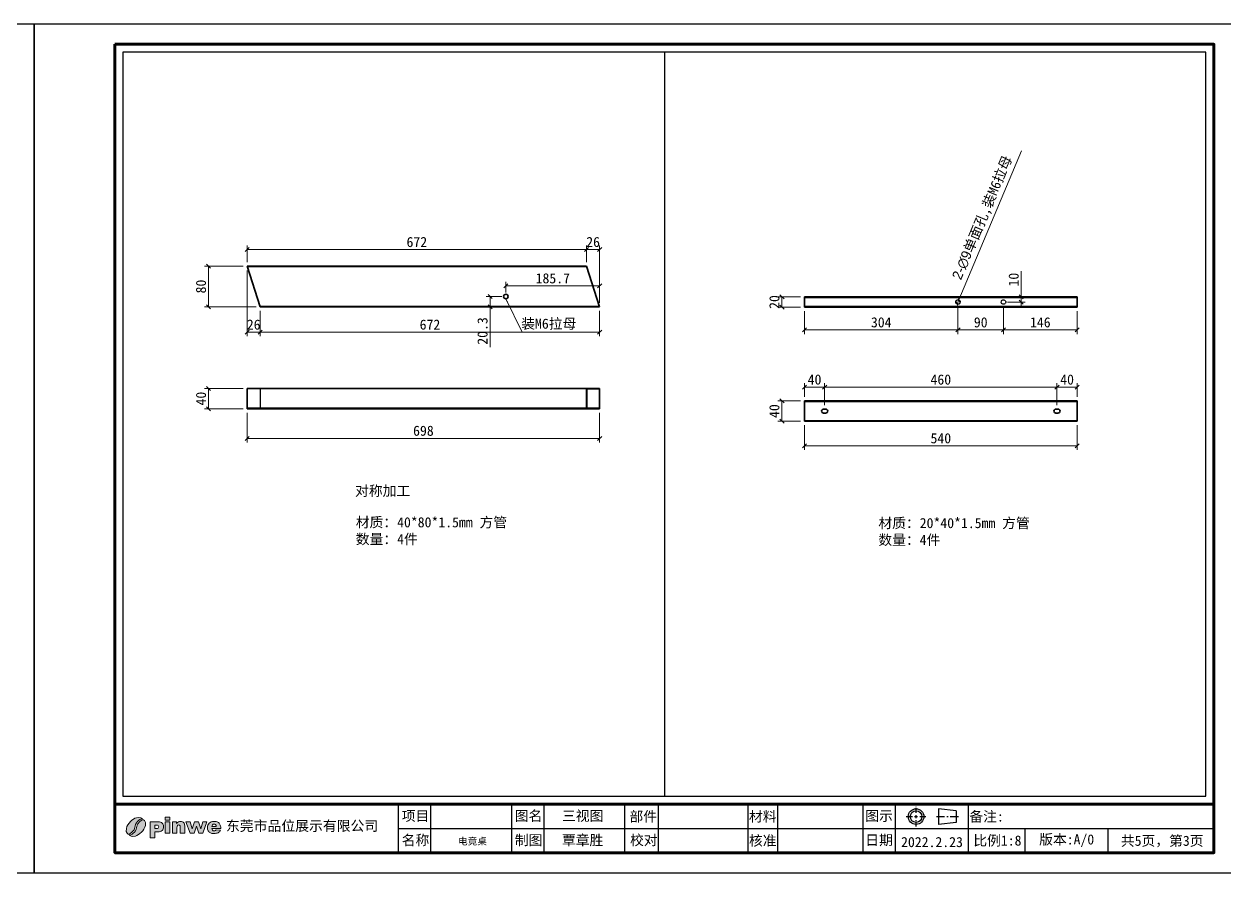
# Model space of a CAD drawing. Header units: inches. Extents: x 15389 to 49212, y -27129 to 13207.
# Drawn here: x 35225 to 37601, y 7518 to 9198 of the extents above; entities that cross this region are included whole.
import ezdxf

# ---------------------------------------------------------------- set-up
doc = ezdxf.new("R2010")
doc.units = ezdxf.units.IN
doc.header["$MEASUREMENT"] = 0
doc.linetypes.add('CENTER2', pattern=[28.575, 19.05, -3.175, 3.175, -3.175])
doc.linetypes.add('HIDDEN', pattern=[1.905, 1.27, -0.635])
doc.layers.add('_U+56FE_U+5C42 1', color=7, linetype='Continuous')
doc.layers.add('虚线', color=4, linetype='HIDDEN')
for name, color, linetype, lineweight in [('图框', 5, 'Continuous', 60), ('粗实线', 7, 'Continuous', 35), ('轮廓线', 7, 'Continuous', 30)]:
    doc.layers.add(name, color=color, linetype=linetype, lineweight=lineweight)
doc.styles.add('ee', font='simfang.ttf')
doc.styles.get("Standard").update_dxf_attribs({"font": 'arial.ttf'})
doc.styles.add('宋体', font='')
doc.styles.add('样式 1', font='')
doc.styles.get('宋体').set_extended_font_data('SimSun')
doc.styles.get('样式 1').set_extended_font_data('SimSun')
doc.dimstyles.new('1-8', dxfattribs={"dimscale": 8, "dimtxt": 2.5, "dimasz": 1, "dimexe": 1, "dimexo": 1, "dimtad": 1, "dimdec": 1, "dimdsep": 46, "dimtxsty": '宋体', "dimblk": 'OBLIQUE', "dimcen": 2.5, "dimclrd": 3, "dimclre": 3, "dimclrt": 256, "dimadec": 0, "dimazin": 0, "dimtfac": 1, "dimtdec": 1, "dimtmove": 1, "dimatfit": 3, "dimfxl": 2, "dimlwd": 9, "dimlwe": 9, "dimarcsym": 1})

# ---------------------------------------------------------------- blocks, each defined once
blk = doc.blocks.new('_Oblique')
at = {"color": 0, "linetype": 'ByBlock', "lineweight": -2}
blk.add_line((-0.5, -0.5), (0.5, 0.5), dxfattribs=at)
blk = doc.blocks.new('*D96')
at = {"color": 3, "linetype": 'Continuous', "lineweight": 9, "transparency": 16777216}
for p, q in [((35659.2, 8476.3), (35582.9, 8476.3)), ((35590.9, 8436.3), (35590.9, 8476.3)), ((35659.2, 8436.3), (35582.9, 8436.3))]:
    blk.add_line(p, q, dxfattribs=at)
at = {"layer": 'Defpoints', "color": 0, "transparency": 16777216}
for p in [(35590.9, 8476.3), (35667.2, 8476.3), (35667.2, 8436.3)]:
    blk.add_point(p, dxfattribs=at)
at = {"color": 3, "lineweight": 9, "transparency": 16777216, "xscale": 8, "yscale": 8, "zscale": 8}
for p, rotation in [((35590.9, 8476.3), 90), ((35590.9, 8436.3), 270)]:
    blk.add_blockref('_Oblique', p, dxfattribs=dict(at, rotation=rotation))
at = {"transparency": 16777216, "insert": (35575.9, 8456.3), "char_height": 20, "attachment_point": 5, "rotation": 90, "style": '宋体'}
blk.add_mtext('40', dxfattribs=at)
blk = doc.blocks.new('*D86')
at = {"color": 3, "linetype": 'Continuous', "lineweight": 9, "transparency": 16777216}
for p, q in [((35667.2, 8428.3), (35667.2, 8369.6)), ((36365.2, 8428.3), (36365.2, 8369.6)), ((35667.2, 8377.6), (36365.2, 8377.6))]:
    blk.add_line(p, q, dxfattribs=at)
at = {"layer": 'Defpoints', "color": 0, "transparency": 16777216}
for p in [(35667.2, 8436.3), (36365.2, 8436.3), (36365.2, 8377.6)]:
    blk.add_point(p, dxfattribs=at)
at = {"color": 3, "lineweight": 9, "transparency": 16777216, "xscale": 8, "yscale": 8, "zscale": 8, "rotation": 180}
blk.add_blockref('_Oblique', (35667.2, 8377.6), dxfattribs=at)
at = {"color": 3, "lineweight": 9, "transparency": 16777216, "xscale": 8, "yscale": 8, "zscale": 8}
blk.add_blockref('_Oblique', (36365.2, 8377.6), dxfattribs=at)
at = {"transparency": 16777216, "insert": (36016.2, 8392.6), "char_height": 20, "attachment_point": 5, "style": '宋体'}
blk.add_mtext('698', dxfattribs=at)
blk = doc.blocks.new('*D87')
at = {"color": 3, "linetype": 'Continuous', "lineweight": 9, "transparency": 16777216}
for p, q in [((35659.2, 8718.1), (35582.9, 8718.1)), ((35590.9, 8638.1), (35590.9, 8718.1)), ((35685.2, 8638.1), (35582.9, 8638.1))]:
    blk.add_line(p, q, dxfattribs=at)
at = {"layer": 'Defpoints', "color": 0, "transparency": 16777216}
for p in [(35590.9, 8718.1), (35667.2, 8718.1), (35693.2, 8638.1)]:
    blk.add_point(p, dxfattribs=at)
at = {"color": 3, "lineweight": 9, "transparency": 16777216, "xscale": 8, "yscale": 8, "zscale": 8}
for p, rotation in [((35590.9, 8718.1), 90), ((35590.9, 8638.1), 270)]:
    blk.add_blockref('_Oblique', p, dxfattribs=dict(at, rotation=rotation))
at = {"transparency": 16777216, "insert": (35575.9, 8678.1), "char_height": 20, "attachment_point": 5, "rotation": 90, "style": '宋体'}
blk.add_mtext('80', dxfattribs=at)
blk = doc.blocks.new('*D88')
at = {"color": 3, "linetype": 'Continuous', "lineweight": 9, "transparency": 16777216}
for p, q in [((35667.2, 8710.1), (35667.2, 8579.6)), ((35693.2, 8630.1), (35693.2, 8579.6)), ((35667.2, 8587.6), (35693.2, 8587.6))]:
    blk.add_line(p, q, dxfattribs=at)
at = {"layer": 'Defpoints', "color": 0, "transparency": 16777216}
for p in [(35667.2, 8718.1), (35693.2, 8638.1), (35693.2, 8587.6)]:
    blk.add_point(p, dxfattribs=at)
at = {"color": 3, "lineweight": 9, "transparency": 16777216, "xscale": 8, "yscale": 8, "zscale": 8, "rotation": 180}
blk.add_blockref('_Oblique', (35667.2, 8587.6), dxfattribs=at)
at = {"color": 3, "lineweight": 9, "transparency": 16777216, "xscale": 8, "yscale": 8, "zscale": 8}
blk.add_blockref('_Oblique', (35693.2, 8587.6), dxfattribs=at)
at = {"transparency": 16777216, "insert": (35680.2, 8602.6), "char_height": 20, "attachment_point": 5, "style": '宋体'}
blk.add_mtext('26', dxfattribs=at)
blk = doc.blocks.new('*D89')
at = {"color": 3, "linetype": 'Continuous', "lineweight": 9, "transparency": 16777216}
for p, q in [((35693.2, 8630.1), (35693.2, 8579.6)), ((36365.2, 8630.1), (36365.2, 8579.6)), ((35693.2, 8587.6), (36365.2, 8587.6))]:
    blk.add_line(p, q, dxfattribs=at)
at = {"layer": 'Defpoints', "color": 0, "transparency": 16777216}
for p in [(35693.2, 8638.1), (36365.2, 8638.1), (36365.2, 8587.6)]:
    blk.add_point(p, dxfattribs=at)
at = {"color": 3, "lineweight": 9, "transparency": 16777216, "xscale": 8, "yscale": 8, "zscale": 8, "rotation": 180}
blk.add_blockref('_Oblique', (35693.2, 8587.6), dxfattribs=at)
at = {"color": 3, "lineweight": 9, "transparency": 16777216, "xscale": 8, "yscale": 8, "zscale": 8}
blk.add_blockref('_Oblique', (36365.2, 8587.6), dxfattribs=at)
at = {"transparency": 16777216, "insert": (36029.2, 8602.6), "char_height": 20, "attachment_point": 5, "style": '宋体'}
blk.add_mtext('672', dxfattribs=at)
blk = doc.blocks.new('*D90')
at = {"color": 3, "linetype": 'Continuous', "lineweight": 9, "transparency": 16777216}
for p, q in [((35667.2, 8726.1), (35667.2, 8759.1)), ((35667.2, 8751.1), (36339.2, 8751.1)), ((36339.2, 8726.1), (36339.2, 8759.1))]:
    blk.add_line(p, q, dxfattribs=at)
at = {"layer": 'Defpoints', "color": 0, "transparency": 16777216}
for p in [(36339.2, 8751.1), (35667.2, 8718.1), (36339.2, 8718.1)]:
    blk.add_point(p, dxfattribs=at)
at = {"color": 3, "lineweight": 9, "transparency": 16777216, "xscale": 8, "yscale": 8, "zscale": 8, "rotation": 180}
blk.add_blockref('_Oblique', (35667.2, 8751.1), dxfattribs=at)
at = {"color": 3, "lineweight": 9, "transparency": 16777216, "xscale": 8, "yscale": 8, "zscale": 8}
blk.add_blockref('_Oblique', (36339.2, 8751.1), dxfattribs=at)
at = {"transparency": 16777216, "insert": (36003.2, 8766.1), "char_height": 20, "attachment_point": 5, "style": '宋体'}
blk.add_mtext('672', dxfattribs=at)
blk = doc.blocks.new('*D99')
at = {"color": 3, "linetype": 'Continuous', "lineweight": 9, "transparency": 16777216}
for p, q in [((36339.2, 8726.1), (36339.2, 8759.1)), ((36339.2, 8751.1), (36365.2, 8751.1)), ((36365.2, 8646.1), (36365.2, 8759.1))]:
    blk.add_line(p, q, dxfattribs=at)
at = {"layer": 'Defpoints', "color": 0, "transparency": 16777216}
for p in [(36365.2, 8751.1), (36339.2, 8718.1), (36365.2, 8638.1)]:
    blk.add_point(p, dxfattribs=at)
at = {"color": 3, "lineweight": 9, "transparency": 16777216, "xscale": 8, "yscale": 8, "zscale": 8, "rotation": 180}
blk.add_blockref('_Oblique', (36339.2, 8751.1), dxfattribs=at)
at = {"color": 3, "lineweight": 9, "transparency": 16777216, "xscale": 8, "yscale": 8, "zscale": 8}
blk.add_blockref('_Oblique', (36365.2, 8751.1), dxfattribs=at)
at = {"transparency": 16777216, "insert": (36352.2, 8766.1), "char_height": 20, "attachment_point": 5, "style": '宋体'}
blk.add_mtext('26', dxfattribs=at)
blk = doc.blocks.new('*D100')
at = {"color": 3, "linetype": 'Continuous', "lineweight": 9, "transparency": 16777216}
for p, q in [((36171.5, 8658.4), (36140.3, 8658.4)), ((36148.3, 8638.1), (36148.3, 8658.4)), ((36158.3, 8638.1), (36140.3, 8638.1)), ((36148.3, 8558.1), (36148.3, 8638.1))]:
    blk.add_line(p, q, dxfattribs=at)
at = {"layer": 'Defpoints', "color": 0, "transparency": 16777216}
for p in [(36148.3, 8658.4), (36179.5, 8658.4), (36166.3, 8638.1)]:
    blk.add_point(p, dxfattribs=at)
at = {"color": 3, "lineweight": 9, "transparency": 16777216, "xscale": 8, "yscale": 8, "zscale": 8}
for p, rotation in [((36148.3, 8658.4), 90), ((36148.3, 8638.1), 270)]:
    blk.add_blockref('_Oblique', p, dxfattribs=dict(at, rotation=rotation))
at = {"transparency": 16777216, "insert": (36133.3, 8590.1), "char_height": 20, "attachment_point": 5, "rotation": 90, "style": '宋体'}
blk.add_mtext('20.3', dxfattribs=at)
blk = doc.blocks.new('*D60')
at = {"color": 3, "linetype": 'Continuous', "lineweight": 9, "transparency": 16777216}
for p, q in [((36179.5, 8666.4), (36179.5, 8687.2)), ((36179.5, 8679.2), (36365.2, 8679.2)), ((36365.2, 8656.7), (36365.2, 8687.2))]:
    blk.add_line(p, q, dxfattribs=at)
at = {"layer": 'Defpoints', "color": 0, "transparency": 16777216}
for p in [(36365.2, 8679.2), (36179.5, 8658.4), (36365.2, 8648.7)]:
    blk.add_point(p, dxfattribs=at)
at = {"color": 3, "lineweight": 9, "transparency": 16777216, "xscale": 8, "yscale": 8, "zscale": 8, "rotation": 180}
blk.add_blockref('_Oblique', (36179.5, 8679.2), dxfattribs=at)
at = {"color": 3, "lineweight": 9, "transparency": 16777216, "xscale": 8, "yscale": 8, "zscale": 8}
blk.add_blockref('_Oblique', (36365.2, 8679.2), dxfattribs=at)
at = {"transparency": 16777216, "insert": (36272.4, 8694.2), "char_height": 20, "attachment_point": 5, "style": '宋体'}
blk.add_mtext('185.7', dxfattribs=at)
blk = doc.blocks.new('*D97')
at = {"color": 3, "linetype": 'Continuous', "lineweight": 9, "transparency": 16777216}
for p, q in [((36770.7, 8403.6), (36770.7, 8354.7)), ((37310.7, 8403.6), (37310.7, 8354.7)), ((36770.7, 8362.7), (37310.7, 8362.7))]:
    blk.add_line(p, q, dxfattribs=at)
at = {"layer": 'Defpoints', "color": 0, "transparency": 16777216}
for p in [(36770.7, 8411.6), (37310.7, 8411.6), (37310.7, 8362.7)]:
    blk.add_point(p, dxfattribs=at)
at = {"color": 3, "lineweight": 9, "transparency": 16777216, "xscale": 8, "yscale": 8, "zscale": 8, "rotation": 180}
blk.add_blockref('_Oblique', (36770.7, 8362.7), dxfattribs=at)
at = {"color": 3, "lineweight": 9, "transparency": 16777216, "xscale": 8, "yscale": 8, "zscale": 8}
blk.add_blockref('_Oblique', (37310.7, 8362.7), dxfattribs=at)
at = {"transparency": 16777216, "insert": (37040.7, 8377.7), "char_height": 20, "attachment_point": 5, "style": '宋体'}
blk.add_mtext('540', dxfattribs=at)
blk = doc.blocks.new('*D98')
at = {"color": 3, "linetype": 'Continuous', "lineweight": 9, "transparency": 16777216}
for p, q in [((36762.7, 8451.6), (36718.2, 8451.6)), ((36726.2, 8411.6), (36726.2, 8451.6)), ((36762.7, 8411.6), (36718.2, 8411.6))]:
    blk.add_line(p, q, dxfattribs=at)
at = {"layer": 'Defpoints', "color": 0, "transparency": 16777216}
for p in [(36726.2, 8451.6), (36770.7, 8451.6), (36770.7, 8411.6)]:
    blk.add_point(p, dxfattribs=at)
at = {"color": 3, "lineweight": 9, "transparency": 16777216, "xscale": 8, "yscale": 8, "zscale": 8}
for p, rotation in [((36726.2, 8451.6), 90), ((36726.2, 8411.6), 270)]:
    blk.add_blockref('_Oblique', p, dxfattribs=dict(at, rotation=rotation))
at = {"transparency": 16777216, "insert": (36711.2, 8431.6), "char_height": 20, "attachment_point": 5, "rotation": 90, "style": '宋体'}
blk.add_mtext('40', dxfattribs=at)
blk = doc.blocks.new('*D76')
at = {"color": 3, "linetype": 'Continuous', "lineweight": 9, "transparency": 16777216}
for p, q in [((36762.7, 8657.4), (36718.2, 8657.4)), ((36726.2, 8657.4), (36726.2, 8637.4)), ((36762.7, 8637.4), (36718.2, 8637.4))]:
    blk.add_line(p, q, dxfattribs=at)
at = {"layer": 'Defpoints', "color": 0, "transparency": 16777216}
for p in [(36770.7, 8657.4), (36726.2, 8637.4), (36770.7, 8637.4)]:
    blk.add_point(p, dxfattribs=at)
at = {"color": 3, "lineweight": 9, "transparency": 16777216, "xscale": 8, "yscale": 8, "zscale": 8}
for p, rotation in [((36726.2, 8657.4), 90), ((36726.2, 8637.4), 270)]:
    blk.add_blockref('_Oblique', p, dxfattribs=dict(at, rotation=rotation))
at = {"transparency": 16777216, "insert": (36711.2, 8647.4), "char_height": 20, "attachment_point": 5, "rotation": 90, "style": '宋体'}
blk.add_mtext('20', dxfattribs=at)
blk = doc.blocks.new('*D77')
at = {"color": 3, "linetype": 'Continuous', "lineweight": 9, "transparency": 16777216}
for p, q in [((36770.7, 8459.6), (36770.7, 8486.9)), ((36810.7, 8443.6), (36810.7, 8486.9)), ((36770.7, 8478.9), (36810.7, 8478.9))]:
    blk.add_line(p, q, dxfattribs=at)
at = {"layer": 'Defpoints', "color": 0, "transparency": 16777216}
for p in [(36810.7, 8478.9), (36770.7, 8451.6), (36810.7, 8435.6)]:
    blk.add_point(p, dxfattribs=at)
at = {"color": 3, "lineweight": 9, "transparency": 16777216, "xscale": 8, "yscale": 8, "zscale": 8, "rotation": 180}
blk.add_blockref('_Oblique', (36770.7, 8478.9), dxfattribs=at)
at = {"color": 3, "lineweight": 9, "transparency": 16777216, "xscale": 8, "yscale": 8, "zscale": 8}
blk.add_blockref('_Oblique', (36810.7, 8478.9), dxfattribs=at)
at = {"transparency": 16777216, "insert": (36790.7, 8493.9), "char_height": 20, "attachment_point": 5, "style": '宋体'}
blk.add_mtext('40', dxfattribs=at)
blk = doc.blocks.new('*D78')
at = {"color": 3, "linetype": 'Continuous', "lineweight": 9, "transparency": 16777216}
for p, q in [((36810.7, 8443.6), (36810.7, 8486.9)), ((37270.7, 8443.6), (37270.7, 8486.9)), ((36810.7, 8478.9), (37270.7, 8478.9))]:
    blk.add_line(p, q, dxfattribs=at)
at = {"layer": 'Defpoints', "color": 0, "transparency": 16777216}
for p in [(37270.7, 8478.9), (36810.7, 8435.6), (37270.7, 8435.6)]:
    blk.add_point(p, dxfattribs=at)
at = {"color": 3, "lineweight": 9, "transparency": 16777216, "xscale": 8, "yscale": 8, "zscale": 8, "rotation": 180}
blk.add_blockref('_Oblique', (36810.7, 8478.9), dxfattribs=at)
at = {"color": 3, "lineweight": 9, "transparency": 16777216, "xscale": 8, "yscale": 8, "zscale": 8}
blk.add_blockref('_Oblique', (37270.7, 8478.9), dxfattribs=at)
at = {"transparency": 16777216, "insert": (37040.7, 8493.9), "char_height": 20, "attachment_point": 5, "style": '宋体'}
blk.add_mtext('460', dxfattribs=at)
blk = doc.blocks.new('*D79')
at = {"color": 3, "linetype": 'Continuous', "lineweight": 9, "transparency": 16777216}
for p, q in [((37270.7, 8443.6), (37270.7, 8486.9)), ((37310.7, 8459.6), (37310.7, 8486.9)), ((37270.7, 8478.9), (37310.7, 8478.9))]:
    blk.add_line(p, q, dxfattribs=at)
at = {"layer": 'Defpoints', "color": 0, "transparency": 16777216}
for p in [(37310.7, 8478.9), (37270.7, 8435.6), (37310.7, 8451.6)]:
    blk.add_point(p, dxfattribs=at)
at = {"color": 3, "lineweight": 9, "transparency": 16777216, "xscale": 8, "yscale": 8, "zscale": 8, "rotation": 180}
blk.add_blockref('_Oblique', (37270.7, 8478.9), dxfattribs=at)
at = {"color": 3, "lineweight": 9, "transparency": 16777216, "xscale": 8, "yscale": 8, "zscale": 8}
blk.add_blockref('_Oblique', (37310.7, 8478.9), dxfattribs=at)
at = {"transparency": 16777216, "insert": (37290.7, 8493.9), "char_height": 20, "attachment_point": 5, "style": '宋体'}
blk.add_mtext('40', dxfattribs=at)
blk = doc.blocks.new('*D91')
at = {"color": 3, "linetype": 'Continuous', "lineweight": 9, "transparency": 16777216}
for p, q in [((37164.7, 8639.4), (37164.7, 8584.1)), ((37310.7, 8629.4), (37310.7, 8584.1)), ((37310.7, 8592.1), (37164.7, 8592.1))]:
    blk.add_line(p, q, dxfattribs=at)
at = {"layer": 'Defpoints', "color": 0, "transparency": 16777216}
for p in [(37164.7, 8647.4), (37310.7, 8637.4), (37164.7, 8592.1)]:
    blk.add_point(p, dxfattribs=at)
at = {"color": 3, "lineweight": 9, "transparency": 16777216, "xscale": 8, "yscale": 8, "zscale": 8, "rotation": 180}
blk.add_blockref('_Oblique', (37164.7, 8592.1), dxfattribs=at)
at = {"color": 3, "lineweight": 9, "transparency": 16777216, "xscale": 8, "yscale": 8, "zscale": 8}
blk.add_blockref('_Oblique', (37310.7, 8592.1), dxfattribs=at)
at = {"transparency": 16777216, "insert": (37237.7, 8607.1), "char_height": 20, "attachment_point": 5, "style": '宋体'}
blk.add_mtext('146', dxfattribs=at)
blk = doc.blocks.new('*D92')
at = {"color": 3, "linetype": 'Continuous', "lineweight": 9, "transparency": 16777216}
for p, q in [((37074.7, 8639.4), (37074.7, 8584.1)), ((37164.7, 8639.4), (37164.7, 8584.1)), ((37164.7, 8592.1), (37074.7, 8592.1))]:
    blk.add_line(p, q, dxfattribs=at)
at = {"layer": 'Defpoints', "color": 0, "transparency": 16777216}
for p in [(37074.7, 8647.4), (37164.7, 8647.4), (37074.7, 8592.1)]:
    blk.add_point(p, dxfattribs=at)
at = {"color": 3, "lineweight": 9, "transparency": 16777216, "xscale": 8, "yscale": 8, "zscale": 8, "rotation": 180}
blk.add_blockref('_Oblique', (37074.7, 8592.1), dxfattribs=at)
at = {"color": 3, "lineweight": 9, "transparency": 16777216, "xscale": 8, "yscale": 8, "zscale": 8}
blk.add_blockref('_Oblique', (37164.7, 8592.1), dxfattribs=at)
at = {"transparency": 16777216, "insert": (37119.7, 8607.1), "char_height": 20, "attachment_point": 5, "style": '宋体'}
blk.add_mtext('90', dxfattribs=at)
blk = doc.blocks.new('*D93')
at = {"color": 3, "linetype": 'Continuous', "lineweight": 9, "transparency": 16777216}
for p, q in [((36770.7, 8629.4), (36770.7, 8584.1)), ((37074.7, 8639.4), (37074.7, 8584.1)), ((37074.7, 8592.1), (36770.7, 8592.1))]:
    blk.add_line(p, q, dxfattribs=at)
at = {"layer": 'Defpoints', "color": 0, "transparency": 16777216}
for p in [(36770.7, 8637.4), (37074.7, 8647.4), (36770.7, 8592.1)]:
    blk.add_point(p, dxfattribs=at)
at = {"color": 3, "lineweight": 9, "transparency": 16777216, "xscale": 8, "yscale": 8, "zscale": 8, "rotation": 180}
blk.add_blockref('_Oblique', (36770.7, 8592.1), dxfattribs=at)
at = {"color": 3, "lineweight": 9, "transparency": 16777216, "xscale": 8, "yscale": 8, "zscale": 8}
blk.add_blockref('_Oblique', (37074.7, 8592.1), dxfattribs=at)
at = {"transparency": 16777216, "insert": (36922.7, 8607.1), "char_height": 20, "attachment_point": 5, "style": '宋体'}
blk.add_mtext('304', dxfattribs=at)
blk = doc.blocks.new('*D94')
at = {"color": 3, "linetype": 'Continuous', "lineweight": 9, "transparency": 16777216}
for p, q in [((37200, 8708.6), (37200, 8657.4)), ((37174.1, 8657.4), (37208, 8657.4)), ((37200, 8657.4), (37200, 8665.4)), ((37200, 8647.4), (37200, 8657.4)), ((37200, 8647.4), (37200, 8657.4)), ((37172.7, 8647.4), (37208, 8647.4)), ((37200, 8647.4), (37200, 8639.4))]:
    blk.add_line(p, q, dxfattribs=at)
at = {"layer": 'Defpoints', "color": 0, "transparency": 16777216}
for p in [(37166.1, 8657.4), (37200, 8657.4), (37164.7, 8647.4)]:
    blk.add_point(p, dxfattribs=at)
at = {"color": 3, "lineweight": 9, "transparency": 16777216, "xscale": 8, "yscale": 8, "zscale": 8}
for p, rotation in [((37200, 8657.4), 270), ((37200, 8647.4), 90)]:
    blk.add_blockref('_Oblique', p, dxfattribs=dict(at, rotation=rotation))
at = {"transparency": 16777216, "insert": (37185, 8691.7), "char_height": 20, "attachment_point": 5, "rotation": 90, "style": '宋体'}
blk.add_mtext('10', dxfattribs=at)
blk = doc.blocks.new('*D95')
at = {"color": 3, "linetype": 'Continuous', "lineweight": 9, "transparency": 16777216}
for p in [(37200.4, 8946.7), (37072.9, 8643.2)]:
    blk.add_line(p, (37076.4, 8651.5), dxfattribs=at)
at = {"layer": 'Defpoints', "color": 0, "transparency": 16777216}
for p in [(37076.4, 8651.5), (37072.9, 8643.2)]:
    blk.add_point(p, dxfattribs=at)
at = {"color": 3, "lineweight": 9, "transparency": 16777216, "xscale": 8, "yscale": 8, "zscale": 8}
for p, rotation in [((37076.4, 8651.5), 247.2143730635478), ((37072.9, 8643.2), 67.21437306354778)]:
    blk.add_blockref('_Oblique', p, dxfattribs=dict(at, rotation=rotation))
at = {"transparency": 16777216, "insert": (37124.5, 8813.7), "char_height": 20, "attachment_point": 5, "rotation": 67.2144, "style": '宋体'}
blk.add_mtext('{\\fGulim|b0|i0|c134|p0;2-∅9}单面孔,装M6拉母', dxfattribs=at)

msp = doc.modelspace()

# ---------------------------------------------------------------- hatches: boundary and pattern name
h = msp.add_hatch(color=256)
h.dxf.hatch_style = 1
edge = h.paths.add_edge_path()
edge.add_spline(control_points=[(35614.93, 7605.43), (35614.93, 7605.43), (35597.36, 7605.43), (35597.36, 7605.43), (35597.52, 7604.02), (35597.9, 7602.97), (35598.5, 7602.28), (35599.35, 7601.29), (35600.46, 7600.8), (35601.82, 7600.8), (35602.69, 7600.8), (35603.51, 7601.01), (35604.28, 7601.44), (35604.76, 7601.71), (35605.27, 7602.19), (35605.81, 7602.87), (35605.81, 7602.87), (35614.45, 7602.08), (35614.45, 7602.08), (35613.13, 7599.79), (35611.53, 7598.14), (35609.67, 7597.15), (35607.8, 7596.15), (35605.12, 7595.65), (35601.64, 7595.65), (35598.61, 7595.65), (35596.23, 7596.07), (35594.49, 7596.93), (35592.76, 7597.78), (35591.32, 7599.14), (35590.17, 7601), (35589.04, 7602.86), (35588.46, 7605.05), (35588.46, 7607.56), (35588.46, 7611.14), (35589.61, 7614.04), (35591.9, 7616.25), (35594.18, 7618.45), (35597.34, 7619.56), (35601.37, 7619.56), (35604.65, 7619.56), (35607.22, 7619.06), (35609.12, 7618.07), (35611.01, 7617.08), (35612.46, 7615.65), (35613.45, 7613.76), (35614.44, 7611.89), (35614.93, 7609.43), (35614.93, 7606.42), (35614.93, 7606.42), (35614.93, 7605.43), (35614.93, 7605.43)], knot_values=[0, 0, 0, 0, 1, 1, 1, 2, 2, 2, 3, 3, 3, 4, 4, 4, 5, 5, 5, 6, 6, 6, 7, 7, 7, 8, 8, 8, 9, 9, 9, 10, 10, 10, 11, 11, 11, 12, 12, 12, 13, 13, 13, 14, 14, 14, 15, 15, 15, 16, 16, 16, 17, 17, 17, 17], degree=3, periodic=0)
edge = h.paths.add_edge_path(flags=16)
edge.add_spline(control_points=[(35606.03, 7609.61), (35605.87, 7611.31), (35605.4, 7612.53), (35604.66, 7613.27), (35603.92, 7614), (35602.95, 7614.37), (35601.74, 7614.37), (35600.35, 7614.37), (35599.23, 7613.81), (35598.39, 7612.7), (35597.87, 7612.01), (35597.53, 7610.98), (35597.38, 7609.61), (35597.38, 7609.61), (35606.03, 7609.61), (35606.03, 7609.61)], knot_values=[0, 0, 0, 0, 1, 1, 1, 2, 2, 2, 3, 3, 3, 4, 4, 4, 5, 5, 5, 5], degree=3, periodic=0)
h.paths.add_polyline_path([(35546.09, 7619.03), (35554.55, 7619.03), (35558.23, 7604.68), (35562.9, 7619.03), (35570.74, 7619.03), (35575.56, 7604.66), (35579.25, 7619.03), (35587.66, 7619.03), (35579.26, 7596.18), (35571.48, 7596.18), (35566.85, 7609.93), (35562.38, 7596.18), (35554.56, 7596.18)])
edge = h.paths.add_edge_path()
edge.add_spline(control_points=[(35519.42, 7619.03), (35519.42, 7619.03), (35527.58, 7619.03), (35527.58, 7619.03), (35527.58, 7619.03), (35527.58, 7615.31), (35527.58, 7615.31), (35528.8, 7616.84), (35530.03, 7617.93), (35531.27, 7618.58), (35532.52, 7619.23), (35534.03, 7619.56), (35535.82, 7619.56), (35538.25, 7619.56), (35540.13, 7618.84), (35541.51, 7617.4), (35542.87, 7615.96), (35543.55, 7613.73), (35543.55, 7610.71), (35543.55, 7610.71), (35543.55, 7596.18), (35543.55, 7596.18), (35543.55, 7596.18), (35534.75, 7596.18), (35534.75, 7596.18), (35534.75, 7596.18), (35534.75, 7608.75), (35534.75, 7608.75), (35534.75, 7610.19), (35534.48, 7611.2), (35533.95, 7611.8), (35533.42, 7612.39), (35532.68, 7612.69), (35531.73, 7612.69), (35530.68, 7612.69), (35529.82, 7612.29), (35529.17, 7611.49), (35528.51, 7610.68), (35528.18, 7609.24), (35528.18, 7607.16), (35528.18, 7607.16), (35528.18, 7596.18), (35528.18, 7596.18), (35528.18, 7596.18), (35519.42, 7596.18), (35519.42, 7596.18), (35519.42, 7596.18), (35519.42, 7619.03), (35519.42, 7619.03)], knot_values=[0, 0, 0, 0, 1, 1, 1, 2, 2, 2, 3, 3, 3, 4, 4, 4, 5, 5, 5, 6, 6, 6, 7, 7, 7, 8, 8, 8, 9, 9, 9, 10, 10, 10, 11, 11, 11, 12, 12, 12, 13, 13, 13, 14, 14, 14, 15, 15, 15, 16, 16, 16, 16], degree=3, periodic=0)
h.paths.add_polyline_path([(35505.21, 7627.71), (35513.98, 7627.71), (35513.98, 7621.76), (35505.21, 7621.76)])
h.paths.add_polyline_path([(35505.21, 7619.03), (35513.98, 7619.03), (35513.98, 7596.18), (35505.21, 7596.18)])
edge = h.paths.add_edge_path()
edge.add_spline(control_points=[(35474.94, 7618.88), (35474.94, 7618.88), (35491.15, 7618.88), (35491.15, 7618.88), (35494.68, 7618.88), (35497.32, 7618.04), (35499.08, 7616.36), (35500.84, 7614.68), (35501.72, 7612.29), (35501.72, 7609.18), (35501.72, 7606), (35500.75, 7603.5), (35498.84, 7601.71), (35496.92, 7599.91), (35493.99, 7599.02), (35490.06, 7599.02), (35490.06, 7599.02), (35484.72, 7599.02), (35484.72, 7599.02), (35484.72, 7599.02), (35484.72, 7587.35), (35484.72, 7587.35), (35484.72, 7587.35), (35474.94, 7587.35), (35474.94, 7587.35), (35474.94, 7587.35), (35474.94, 7618.88), (35474.94, 7618.88)], knot_values=[0, 0, 0, 0, 1, 1, 1, 2, 2, 2, 3, 3, 3, 4, 4, 4, 5, 5, 5, 6, 6, 6, 7, 7, 7, 8, 8, 8, 9, 9, 9, 9], degree=3, periodic=0)
edge = h.paths.add_edge_path(flags=16)
edge.add_spline(control_points=[(35484.72, 7605.4), (35484.72, 7605.4), (35487.12, 7605.4), (35487.12, 7605.4), (35489.01, 7605.4), (35490.34, 7605.73), (35491.1, 7606.39), (35491.87, 7607.04), (35492.25, 7607.88), (35492.25, 7608.9), (35492.25, 7609.89), (35491.92, 7610.72), (35491.25, 7611.41), (35490.59, 7612.1), (35489.34, 7612.45), (35487.51, 7612.45), (35487.51, 7612.45), (35484.72, 7612.45), (35484.72, 7612.45), (35484.72, 7612.45), (35484.72, 7605.4), (35484.72, 7605.4)], knot_values=[0, 0, 0, 0, 1, 1, 1, 2, 2, 2, 3, 3, 3, 4, 4, 4, 5, 5, 5, 6, 6, 6, 7, 7, 7, 7], degree=3, periodic=0)
edge = h.paths.add_edge_path()
edge.add_spline(control_points=[(35434.15, 7592.08), (35434.15, 7592.08), (35438.5, 7588.34), (35445.97, 7590.59), (35453.45, 7592.83), (35463.78, 7601.83), (35465.89, 7611.61), (35467.99, 7621.4), (35460.99, 7623.54), (35460.99, 7623.54), (35460.99, 7623.54), (35448.76, 7617.83), (35448.15, 7607.57), (35447.53, 7597.31), (35436.05, 7592.22), (35434.15, 7592.08)], knot_values=[0, 0, 0, 0, 1, 1, 1, 2, 2, 2, 3, 3, 3, 4, 4, 4, 5, 5, 5, 5], degree=3, periodic=0)
edge = h.paths.add_edge_path()
edge.add_spline(control_points=[(35459.76, 7625.4), (35459.76, 7625.4), (35455.42, 7629.14), (35447.94, 7626.89), (35440.47, 7624.65), (35430.13, 7615.65), (35428.03, 7605.87), (35425.92, 7596.08), (35432.93, 7593.95), (35432.93, 7593.95), (35432.93, 7593.95), (35445.16, 7599.65), (35445.77, 7609.91), (35446.38, 7620.17), (35457.86, 7625.26), (35459.76, 7625.4)], knot_values=[0, 0, 0, 0, 1, 1, 1, 2, 2, 2, 3, 3, 3, 4, 4, 4, 5, 5, 5, 5], degree=3, periodic=0)

# ---------------------------------------------------------------- linework, layer by layer
at = {"color": 1}
msp.add_line((36493.38, 9141.55), (36493.38, 7669.55), dxfattribs=at)
at = {"color": 14, "lineweight": 25}
for p, q in [((37036.18, 7644.49), (37036.18, 7613.77)), ((37071.38, 7640.65), (37036.18, 7644.49)), ((37071.38, 7640.65), (37071.38, 7617.61)), ((37071.38, 7617.61), (37036.18, 7613.77))]:
    msp.add_line(p, q, dxfattribs=at)
for radius in [15.36, 11.52]:
    msp.add_circle((36991.72, 7629.13), radius, dxfattribs=at)
at = {"layer": '_U+56FE_U+5C42 1', "lineweight": 0}
for points in [[(35505.21, 7627.71), (35513.98, 7627.71), (35513.98, 7621.76), (35505.21, 7621.76), (35505.21, 7627.71)], [(35505.21, 7619.03), (35513.98, 7619.03), (35513.98, 7596.18), (35505.21, 7596.18), (35505.21, 7619.03)], [(35546.09, 7619.03), (35554.55, 7619.03), (35558.23, 7604.68), (35562.9, 7619.03), (35570.74, 7619.03), (35575.56, 7604.66), (35579.25, 7619.03), (35587.66, 7619.03), (35579.26, 7596.18), (35571.48, 7596.18), (35566.85, 7609.93), (35562.38, 7596.18), (35554.56, 7596.18), (35546.09, 7619.03)]]:
    msp.add_lwpolyline(points, dxfattribs=at)
for points, knots in [([(35459.76, 7625.4), (35459.76, 7625.4), (35455.42, 7629.14), (35447.94, 7626.89), (35440.47, 7624.65), (35430.13, 7615.65), (35428.03, 7605.87), (35425.92, 7596.08), (35432.93, 7593.95), (35432.93, 7593.95), (35432.93, 7593.95), (35445.16, 7599.65), (35445.77, 7609.91), (35446.38, 7620.17), (35457.86, 7625.26), (35459.76, 7625.4)], [0, 0, 0, 0, 1, 1, 1, 2, 2, 2, 3, 3, 3, 4, 4, 4, 5, 5, 5, 5]), ([(35434.15, 7592.08), (35434.15, 7592.08), (35438.5, 7588.34), (35445.97, 7590.59), (35453.45, 7592.83), (35463.78, 7601.83), (35465.89, 7611.61), (35467.99, 7621.4), (35460.99, 7623.54), (35460.99, 7623.54), (35460.99, 7623.54), (35448.76, 7617.83), (35448.15, 7607.57), (35447.53, 7597.31), (35436.05, 7592.22), (35434.15, 7592.08)], [0, 0, 0, 0, 1, 1, 1, 2, 2, 2, 3, 3, 3, 4, 4, 4, 5, 5, 5, 5]), ([(35474.94, 7618.88), (35474.94, 7618.88), (35491.15, 7618.88), (35491.15, 7618.88), (35494.68, 7618.88), (35497.32, 7618.04), (35499.08, 7616.36), (35500.84, 7614.68), (35501.72, 7612.29), (35501.72, 7609.18), (35501.72, 7606), (35500.75, 7603.5), (35498.84, 7601.71), (35496.92, 7599.91), (35493.99, 7599.02), (35490.06, 7599.02), (35490.06, 7599.02), (35484.72, 7599.02), (35484.72, 7599.02), (35484.72, 7599.02), (35484.72, 7587.35), (35484.72, 7587.35), (35484.72, 7587.35), (35474.94, 7587.35), (35474.94, 7587.35), (35474.94, 7587.35), (35474.94, 7618.88), (35474.94, 7618.88)], [0, 0, 0, 0, 1, 1, 1, 2, 2, 2, 3, 3, 3, 4, 4, 4, 5, 5, 5, 6, 6, 6, 7, 7, 7, 8, 8, 8, 9, 9, 9, 9]), ([(35484.72, 7605.4), (35484.72, 7605.4), (35487.12, 7605.4), (35487.12, 7605.4), (35489.01, 7605.4), (35490.34, 7605.73), (35491.1, 7606.39), (35491.87, 7607.04), (35492.25, 7607.88), (35492.25, 7608.9), (35492.25, 7609.89), (35491.92, 7610.72), (35491.25, 7611.41), (35490.59, 7612.1), (35489.34, 7612.45), (35487.51, 7612.45), (35487.51, 7612.45), (35484.72, 7612.45), (35484.72, 7612.45), (35484.72, 7612.45), (35484.72, 7605.4), (35484.72, 7605.4)], [0, 0, 0, 0, 1, 1, 1, 2, 2, 2, 3, 3, 3, 4, 4, 4, 5, 5, 5, 6, 6, 6, 7, 7, 7, 7]), ([(35519.42, 7619.03), (35519.42, 7619.03), (35527.58, 7619.03), (35527.58, 7619.03), (35527.58, 7619.03), (35527.58, 7615.31), (35527.58, 7615.31), (35528.8, 7616.84), (35530.03, 7617.93), (35531.27, 7618.58), (35532.52, 7619.23), (35534.03, 7619.56), (35535.82, 7619.56), (35538.25, 7619.56), (35540.13, 7618.84), (35541.51, 7617.4), (35542.87, 7615.96), (35543.55, 7613.73), (35543.55, 7610.71), (35543.55, 7610.71), (35543.55, 7596.18), (35543.55, 7596.18), (35543.55, 7596.18), (35534.75, 7596.18), (35534.75, 7596.18), (35534.75, 7596.18), (35534.75, 7608.75), (35534.75, 7608.75), (35534.75, 7610.19), (35534.48, 7611.2), (35533.95, 7611.8), (35533.42, 7612.39), (35532.68, 7612.69), (35531.73, 7612.69), (35530.68, 7612.69), (35529.82, 7612.29), (35529.17, 7611.49), (35528.51, 7610.68), (35528.18, 7609.24), (35528.18, 7607.16), (35528.18, 7607.16), (35528.18, 7596.18), (35528.18, 7596.18), (35528.18, 7596.18), (35519.42, 7596.18), (35519.42, 7596.18), (35519.42, 7596.18), (35519.42, 7619.03), (35519.42, 7619.03)], [0, 0, 0, 0, 1, 1, 1, 2, 2, 2, 3, 3, 3, 4, 4, 4, 5, 5, 5, 6, 6, 6, 7, 7, 7, 8, 8, 8, 9, 9, 9, 10, 10, 10, 11, 11, 11, 12, 12, 12, 13, 13, 13, 14, 14, 14, 15, 15, 15, 16, 16, 16, 16]), ([(35614.93, 7605.43), (35614.93, 7605.43), (35597.36, 7605.43), (35597.36, 7605.43), (35597.52, 7604.02), (35597.9, 7602.97), (35598.5, 7602.28), (35599.35, 7601.29), (35600.46, 7600.8), (35601.82, 7600.8), (35602.69, 7600.8), (35603.51, 7601.01), (35604.28, 7601.44), (35604.76, 7601.71), (35605.27, 7602.19), (35605.81, 7602.87), (35605.81, 7602.87), (35614.45, 7602.08), (35614.45, 7602.08), (35613.13, 7599.79), (35611.53, 7598.14), (35609.67, 7597.15), (35607.8, 7596.15), (35605.12, 7595.65), (35601.64, 7595.65), (35598.61, 7595.65), (35596.23, 7596.07), (35594.49, 7596.93), (35592.76, 7597.78), (35591.32, 7599.14), (35590.17, 7601), (35589.04, 7602.86), (35588.46, 7605.05), (35588.46, 7607.56), (35588.46, 7611.14), (35589.61, 7614.04), (35591.9, 7616.25), (35594.18, 7618.45), (35597.34, 7619.56), (35601.37, 7619.56), (35604.65, 7619.56), (35607.22, 7619.06), (35609.12, 7618.07), (35611.01, 7617.08), (35612.46, 7615.65), (35613.45, 7613.76), (35614.44, 7611.89), (35614.93, 7609.43), (35614.93, 7606.42), (35614.93, 7606.42), (35614.93, 7605.43), (35614.93, 7605.43)], [0, 0, 0, 0, 1, 1, 1, 2, 2, 2, 3, 3, 3, 4, 4, 4, 5, 5, 5, 6, 6, 6, 7, 7, 7, 8, 8, 8, 9, 9, 9, 10, 10, 10, 11, 11, 11, 12, 12, 12, 13, 13, 13, 14, 14, 14, 15, 15, 15, 16, 16, 16, 17, 17, 17, 17]), ([(35606.03, 7609.61), (35605.87, 7611.31), (35605.4, 7612.53), (35604.66, 7613.27), (35603.92, 7614), (35602.95, 7614.37), (35601.74, 7614.37), (35600.35, 7614.37), (35599.23, 7613.81), (35598.39, 7612.7), (35597.87, 7612.01), (35597.53, 7610.98), (35597.38, 7609.61), (35597.38, 7609.61), (35606.03, 7609.61), (35606.03, 7609.61)], [0, 0, 0, 0, 1, 1, 1, 2, 2, 2, 3, 3, 3, 4, 4, 4, 5, 5, 5, 5])]:
    msp.add_open_spline(points, degree=3, knots=knots, dxfattribs=at)
at = {"layer": 'Defpoints'}
for points in [[(32869.38, 7517.55), (35245.38, 7517.55), (35245.38, 9197.55), (32869.38, 9197.55)], [(35245.38, 7517.55), (37621.38, 7517.55), (37621.38, 9197.55), (35245.38, 9197.55)]]:
    msp.add_lwpolyline(points, close=True, dxfattribs=at)
at = {"layer": '图框', "color": 32}
msp.add_lwpolyline([(35405.38, 9157.55), (37581.38, 9157.55), (37581.38, 7557.55), (35405.38, 7557.55)], close=True, dxfattribs=at)
msp.add_lwpolyline([(35405.38, 7653.55), (37581.38, 7653.55)], dxfattribs=at)
at = {"layer": '粗实线'}
for p, q in [((35667.21, 8718.06), (35693.21, 8638.06)), ((36339.2, 8718.06), (35667.21, 8718.06)), ((36365.19, 8638.06), (36339.2, 8718.06)), ((36770.68, 8657.4), (37310.68, 8657.4)), ((36770.68, 8637.4), (36770.68, 8657.4)), ((37310.68, 8657.4), (37310.68, 8637.4)), ((35693.21, 8638.06), (36365.19, 8638.06)), ((37310.68, 8637.4), (36770.68, 8637.4)), ((36365.19, 8476.3), (35667.21, 8476.3)), ((35667.21, 8476.3), (35667.21, 8436.3)), ((36339.2, 8476.3), (36339.2, 8436.3)), ((36364.87, 8475.3), (36339.52, 8475.3)), ((36339.52, 8475.3), (36339.52, 8437.3)), ((36364.87, 8475.3), (36364.87, 8437.3)), ((36365.19, 8476.3), (36365.19, 8436.3)), ((36365.19, 8436.3), (35667.21, 8436.3)), ((36364.87, 8437.3), (36339.52, 8437.3)), ((36770.68, 8451.56), (37310.68, 8451.56)), ((36770.68, 8451.56), (36770.68, 8411.56)), ((36812.68, 8435.56), (36808.68, 8435.56)), ((37272.68, 8435.56), (37268.68, 8435.56)), ((37310.68, 8451.56), (37310.68, 8411.56)), ((36770.68, 8411.56), (37310.68, 8411.56)), ((36808.68, 8427.56), (36812.68, 8427.56)), ((37268.68, 8427.56), (37272.68, 8427.56))]:
    msp.add_line(p, q, dxfattribs=at)
msp.add_circle((36179.52, 8658.37), 4.5, dxfattribs=at)
for centre, start, end in [((36808.68, 8431.56), 90, 180), ((36812.68, 8431.56), 0, 90), ((37268.68, 8431.56), 90, 180), ((37272.68, 8431.56), 0, 90), ((36808.68, 8431.56), 180, 270), ((36812.68, 8431.56), 270, 0), ((37268.68, 8431.56), 180, 270), ((37272.68, 8431.56), 270, 0)]:
    msp.add_arc(centre, 4, start, end, dxfattribs=at)
at = {"layer": '虚线'}
for p, q in [((36339.52, 8717.06), (35667.54, 8717.06)), ((36770.68, 8656.2), (37310.68, 8656.2)), ((36804.68, 8657.4), (36804.68, 8656.2)), ((36808.68, 8656.2), (36808.68, 8657.4)), ((36812.68, 8657.4), (36812.68, 8656.2)), ((36816.68, 8656.2), (36816.68, 8657.4)), ((37264.68, 8656.2), (37264.68, 8657.4)), ((37268.68, 8656.2), (37268.68, 8657.4)), ((37272.68, 8657.4), (37272.68, 8656.2)), ((37276.68, 8656.2), (37276.68, 8657.4)), ((35692.88, 8639.06), (36364.87, 8639.06)), ((37310.68, 8638.6), (36770.68, 8638.6)), ((36804.68, 8638.6), (36804.68, 8637.4)), ((36808.68, 8637.4), (36808.68, 8638.6)), ((36812.68, 8638.6), (36812.68, 8637.4)), ((36816.68, 8637.4), (36816.68, 8638.6)), ((37264.68, 8637.4), (37264.68, 8638.6)), ((37268.68, 8637.4), (37268.68, 8638.6)), ((37272.68, 8638.6), (37272.68, 8637.4)), ((37276.68, 8638.6), (37276.68, 8637.4)), ((36339.2, 8475.3), (35667.21, 8475.3)), ((35693.21, 8476.3), (35693.21, 8436.3)), ((36157.5, 8476.3), (36157.5, 8475.3)), ((36166.5, 8475.3), (36166.5, 8476.3)), ((36339.2, 8437.3), (35667.21, 8437.3)), ((36770.68, 8450.36), (37310.68, 8450.36)), ((37070.18, 8451.56), (37070.18, 8450.36)), ((37079.18, 8450.36), (37079.18, 8451.56)), ((37160.18, 8451.56), (37160.18, 8450.36)), ((37169.18, 8450.36), (37169.18, 8451.56)), ((36770.68, 8412.76), (37310.68, 8412.76))]:
    msp.add_line(p, q, dxfattribs=at)
for centre in [(37074.68, 8647.4), (37164.68, 8647.4)]:
    msp.add_circle(centre, 4.5, dxfattribs=at)
at = {"layer": '轮廓线'}
for p, q in [((35967.22, 7557.55), (35967.22, 7653.55)), ((36031.22, 7557.55), (36031.22, 7653.55)), ((36191.22, 7557.55), (36191.22, 7653.55)), ((36255.22, 7557.55), (36255.22, 7653.55)), ((36415.22, 7557.55), (36415.22, 7653.55)), ((36481.59, 7557.55), (36481.59, 7653.55)), ((36659.24, 7557.55), (36659.24, 7653.55)), ((36717.71, 7557.55), (36717.71, 7653.55)), ((36887.22, 7557.55), (36887.22, 7653.55)), ((36951.22, 7557.55), (36951.22, 7653.55)), ((37095.22, 7605.55), (37095.22, 7653.55)), ((35967.22, 7605.55), (37581.38, 7605.55)), ((37095.22, 7557.55), (37095.22, 7605.55)), ((37208.02, 7557.55), (37208.02, 7605.55)), ((37371.76, 7557.55), (37371.76, 7605.55))]:
    msp.add_line(p, q, dxfattribs=at)
at = {"layer": '轮廓线', "color": 4, "linetype": 'CENTER2'}
for p, q in [((36972.36, 7629.13), (36984.49, 7629.13)), ((36988.88, 7629.13), (36994.56, 7629.13)), ((36998.95, 7629.13), (37011.08, 7629.13))]:
    msp.add_line(p, q, dxfattribs=at)
at = {"layer": '轮廓线', "color": 4, "linetype": 'CENTER2', "ltscale": 0.5}
for p, q in [((36991.72, 7636.37), (36991.72, 7648.49)), ((36991.72, 7626.29), (36991.72, 7631.97)), ((36991.72, 7609.77), (36991.72, 7621.9))]:
    msp.add_line(p, q, dxfattribs=at)
at = {"layer": '轮廓线', "color": 4}
for p, q in [((37032.18, 7629.13), (37048.3, 7629.13)), ((37052.3, 7629.13), (37055.41, 7629.13)), ((37059.41, 7629.13), (37075.38, 7629.13))]:
    msp.add_line(p, q, dxfattribs=at)
at = {"layer": '轮廓线', "color": 7}
msp.add_lwpolyline([(35421.38, 7669.55), (37565.38, 7669.55), (37565.38, 9141.55), (35421.38, 9141.55)], close=True, dxfattribs=at)

# ---------------------------------------------------------------- texts
at = {"color": 7, "lineweight": 15, "char_height": 20, "width": 418.1733, "attachment_point": 4, "style": 'ee'}
for s, insert in [('装M6拉母', (36209.94, 8603.45)), ('\\P对称加工', (35880.97, 8289.33)), ('\\P材质：40*80*1.5mm 方管\\P数量：4件', (35882.3, 8210.44)), ('\\P材质：20*40*1.5mm 方管\\P数量：4件', (36917.07, 8208.88))]:
    msp.add_mtext(s, dxfattribs=dict(at, insert=insert))
at = {"insert": (35625.28, 7620.88, 2.58), "char_height": 20.0908, "width": 1329.106, "attachment_point": 1}
msp.add_mtext('{\\fSimSun|b0|i0|c134|p2;东莞市品位展示有限公司}', dxfattribs=at)
at = {"layer": '轮廓线', "attachment_point": 5, "style": '样式 1'}
for s, insert, char_height, width in [('{\\fSimSun|b1|i0|c134|p2;项目}', (36000.62, 7629.55), 20, 149.7729), ('{\\fSimSun|b1|i0|c134|p2;图名}', (36224.38, 7629.55), 20, 149.7729), ('{\\fSimSun|b1|i0|c134|p2;三视图}', (36331.57, 7629.55), 20, 149.7729), ('{\\fSimSun|b1|i0|c134|p2;部件}', (36451.53, 7628.35), 20, 149.7729), ('{\\fSimSun|b1|i0|c134|p2;材料}', (36688.11, 7628.42), 20, 149.7729), ('{\\fSimSun|b1|i0|c134|p2;图示}', (36918.45, 7629.55), 20, 149.7729), ('{\\fSimSun|b1|i0|c134|p2;备注:}', (37131.28, 7628.29), 20, 149.7729), ('{\\fSimSun|b1|i0|c134|p2;名称}', (36000.58, 7581.55), 20, 149.7729), ('{\\fSimSun|b1|i0|c134|p2;电竟桌}', (36113.47, 7579.59), 13.6, 176.9097), ('{\\fSimSun|b1|i0|c134|p2;制图}', (36224.58, 7581.55), 20, 149.7729), ('{\\fSimSun|b1|i0|c134|p2;覃章胜}', (36331.57, 7581.55), 20, 149.7729), ('{\\fSimSun|b1|i0|c134|p2;校对}', (36452.67, 7581.55), 20, 149.7729), ('{\\fSimSun|b1|i0|c134|p2;核准}', (36688.11, 7580.42), 20, 149.7729), ('{\\fSimSun|b1|i0|c134|p2;日期}', (36918.45, 7581.55), 20, 149.7729), ('{\\fSimSun|b1|i0|c134|p2;2022.2.23}', (37023.22, 7578.65), 20, 144), ('{\\fSimSun|b1|i0|c134|p2;比例1:8}', (37152.73, 7580.66), 20, 135.4819), ('{\\fSimSun|b1|i0|c134|p2;版本:A/0}', (37289.89, 7581.55), 20, 163.7382), ('{\\fSimSun|b1|i0|c134|p2;共5页，第3页}', (37479.04, 7579.89), 20, 230.0387)]:
    msp.add_mtext(s, dxfattribs=dict(at, insert=insert, char_height=char_height, width=width))

# ---------------------------------------------------------------- dimensions: what is measured, and where the dimension line sits
at = {"color": 1}
dim = msp.add_diameter_dim_2p(p1=(37072.93, 8643.25), p2=(37076.42, 8651.55), text='{\\fGulim|b0|i0|c134|p0;2-<>}单面孔,装M6拉母', dimstyle='1-8', dxfattribs=at)
dim.commit()
dim.dimension.update_dxf_attribs({"geometry": '*D95', "text_midpoint": (37124.49, 8813.65)})
for base, p1, p2, picture, middle in [((36339.2, 8751.07), (35667.21, 8718.06), (36339.2, 8718.06), '*D90', (36003.2, 8766.07)), ((36365.19, 8679.17), (36179.52, 8658.37), (36365.19, 8648.73), '*D60', (36272.36, 8694.17)), ((36365.19, 8587.62), (35693.21, 8638.06), (36365.19, 8638.06), '*D89', (36029.2, 8602.62)), ((36770.68, 8592.06), (37074.68, 8647.4), (36770.68, 8637.4), '*D93', (36922.68, 8607.06)), ((37074.68, 8592.06), (37164.68, 8647.4), (37074.68, 8647.4), '*D92', (37119.68, 8607.06)), ((37164.68, 8592.06), (37310.68, 8637.4), (37164.68, 8647.4), '*D91', (37237.68, 8607.06)), ((36810.68, 8478.91), (36770.68, 8451.56), (36810.68, 8435.56), '*D77', (36790.68, 8493.91)), ((37270.68, 8478.91), (36810.68, 8435.56), (37270.68, 8435.56), '*D78', (37040.68, 8493.91)), ((37310.68, 8478.91), (37270.68, 8435.56), (37310.68, 8451.56), '*D79', (37290.68, 8493.91)), ((36365.19, 8377.55), (35667.21, 8436.3), (36365.19, 8436.3), '*D86', (36016.2, 8392.55)), ((37310.68, 8362.68), (36770.68, 8411.56), (37310.68, 8411.56), '*D97', (37040.68, 8377.68))]:
    dim = msp.add_linear_dim(base=base, p1=p1, p2=p2, dimstyle='1-8', dxfattribs=at)
    dim.commit()
    dim.dimension.update_dxf_attribs({"geometry": picture, "text_midpoint": middle})
for base, p1, p2, picture, middle in [((36365.19, 8751.07), (36339.2, 8718.06), (36365.19, 8638.06), '*D99', (36352.19, 8751.07)), ((35693.21, 8587.62), (35667.21, 8718.06), (35693.21, 8638.06), '*D88', (35680.21, 8587.62))]:
    dim = msp.add_linear_dim(base=base, p1=p1, p2=p2, dimstyle='1-8', dxfattribs=at)
    dim.commit()
    dim.dimension.update_dxf_attribs({"geometry": picture, "text_midpoint": middle, "dimtype": 160})
for base, p1, p2, picture, middle in [((35590.87, 8718.06), (35693.21, 8638.06), (35667.21, 8718.06), '*D87', (35575.87, 8678.06)), ((35590.87, 8476.3), (35667.21, 8436.3), (35667.21, 8476.3), '*D96', (35575.87, 8456.3)), ((36726.17, 8451.56), (36770.68, 8411.56), (36770.68, 8451.56), '*D98', (36711.17, 8431.56))]:
    dim = msp.add_linear_dim(base=base, p1=p1, p2=p2, angle=90, dimstyle='1-8', dxfattribs=at)
    dim.commit()
    dim.dimension.update_dxf_attribs({"geometry": picture, "text_midpoint": middle})
for base, p1, p2, picture, middle in [((37200.04, 8657.4), (37164.68, 8647.4), (37166.07, 8657.4), '*D94', (37200.04, 8691.67)), ((36148.26, 8658.37), (36166.34, 8638.06), (36179.52, 8658.37), '*D100', (36148.26, 8590.12)), ((36726.17, 8637.4), (36770.68, 8657.4), (36770.68, 8637.4), '*D76', (36726.17, 8647.4))]:
    dim = msp.add_linear_dim(base=base, p1=p1, p2=p2, angle=90, dimstyle='1-8', dxfattribs=at)
    dim.commit()
    dim.dimension.update_dxf_attribs({"geometry": picture, "text_midpoint": middle, "dimtype": 160})

# ---------------------------------------------------------------- leaders
msp.add_leader([(36179.52, 8653.87), (36211.65, 8587.62), (36298.17, 8587.62)], dimstyle='1-8', override={"dimgap": 0.625, "dimtad": 0}, dxfattribs=at)

doc.saveas('drawing.dxf')
